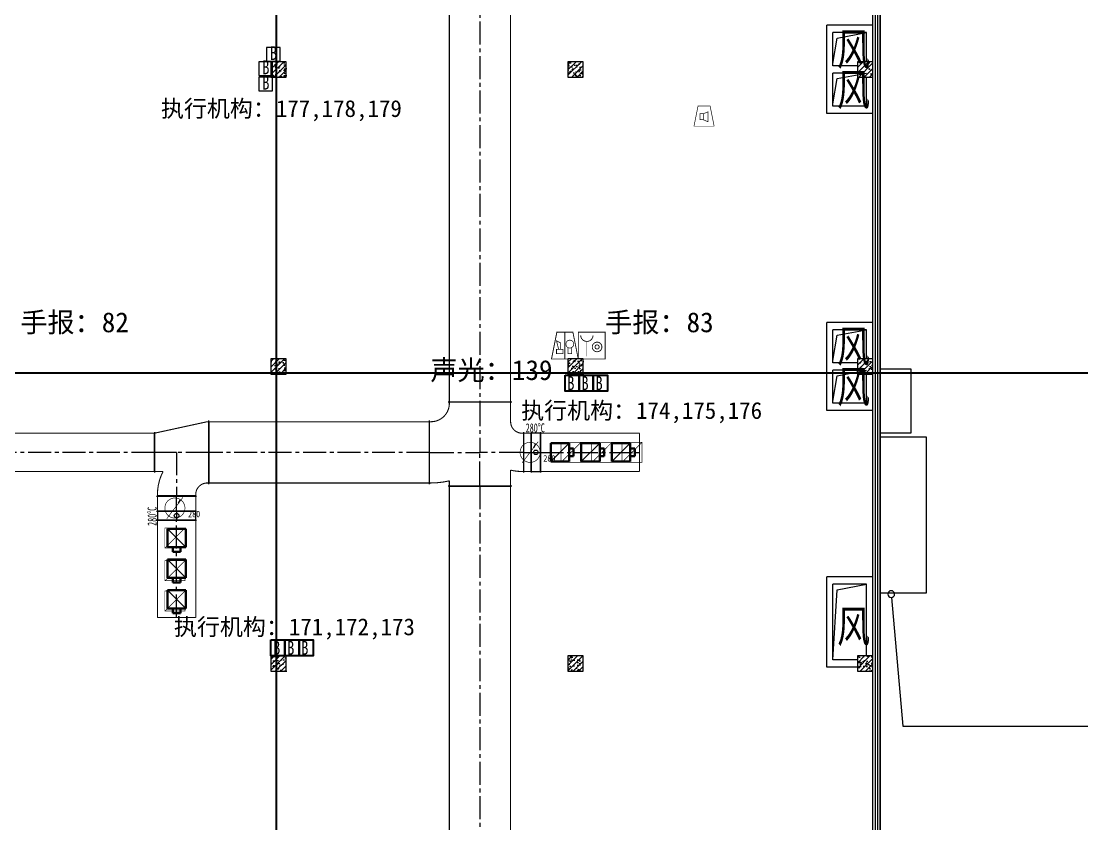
# Model space of a CAD drawing. Header units: millimetres. Extents: x -633009578 to 5705885, y -633235091 to 2571734.
# Drawn here: x 3640719 to 3675345, y 1928770 to 1954972 of the extents above; entities that cross this region are included whole.
import ezdxf

# ---------------------------------------------------------------- set-up
doc = ezdxf.new("R2010")
doc.units = ezdxf.units.MM
doc.header["$LTSCALE"] = 1000
doc.header["$MEASUREMENT"] = 0
doc.linetypes.add('CENTER2', pattern=[1.125, 0.75, -0.125, 0.125, -0.125])
doc.layers.get('0').update_dxf_attribs({"color": 9})
for name, color, linetype in [('000000000000电气', 7, 'Continuous'), ('A-COLUM(柱)', 255, 'Continuous'), ('A-DI-I(索引)', 21, 'Continuous'), ('A-F-AREA(计算)', 5, 'Continuous'), ('A-FLOR(看线)', 8, 'Continuous'), ('A-OTHER(其它)', 192, 'Continuous'), ('A-TEXT(房间)', 243, 'Continuous'), ('A-WALL(墙)', 255, 'Continuous'), ('A-WINDOW（窗）', 4, 'Continuous'), ('DUCT-排烟中心线', 5, 'CENTER2'), ('DUCT-排烟法兰', 4, 'Continuous'), ('DUCT-排烟管', 2, 'Continuous'), ('DUCT-排烟管端线', 4, 'Continuous'), ('DUCT-排烟阀门', 7, 'Continuous'), ('DUCT-排风风口', 7, 'Continuous'), ('HVAC-water Dim-SF', 241, 'Continuous'), ('设备-消防', 3, 'Continuous')]:
    doc.layers.add(name, color=color, linetype=linetype)
doc.styles.add('_TCH', font='simhei.ttf', dxfattribs={"width": 0.75, "bigfont": 'hztxt.shx'})
doc.styles.add('_THVAC_DIM', font='simhei.ttf', dxfattribs={"width": 0.8, "height": 3.5, "bigfont": 'HZTXT'})
doc.styles.add('IDQSTYLE', font='simhei.ttf', dxfattribs={"width": 0.707, "bigfont": 'hztxt.shx'})
doc.styles.add('SF', font='simhei.ttf', dxfattribs={"width": 0.75, "bigfont": '@@@hztxt.shx'})
doc.styles.get("Standard").update_dxf_attribs({"font": 'simhei.ttf', "bigfont": 'hztxt.shx'})
doc.styles.add('宋体', font='simhei.ttf')

# ---------------------------------------------------------------- blocks, each defined once
blk = doc.blocks.new('HC001303')
at = {"color": 0, "linetype": 'Continuous'}
blk.add_line((1.147673841419251, 1.538953517481514), (1.735401947549264, 2.599742189978989), dxfattribs=at)
at = {"color": 0, "linetype": 'Continuous', "const_width": 0.2}
blk.add_lwpolyline([(-2.500110713345594, -3.281016827298258), (2.47847216535268, 3.297393019579605)], dxfattribs=at)
blk.add_lwpolyline([(2.673745217742495e-14, -3.125, 0.1989123673796571), (2.209708691207992, -2.209708691207937, 0.1989123673796571), (3.125000000000028, -4.323120637516818e-16, 0.1989123673796568), (2.209708691207993, 2.209708691207993, 0.1989123673796569), (2.841876514387939e-14, 3.125, 0.1989123673796569), (-2.209708691207936, 2.209708691207994, 0.1989123673796568), (-3.124999999999972, 2.10353517373855e-15, 0.1989123673796572), (-2.209708691207937, -2.209708691207936, 0.1989123673796571)], format="xyb", close=True, dxfattribs=at)
at = {"color": 0, "style": 'IDQSTYLE', "width": 0.7}
for tag, p in [('280', (4.109408226946883, -2.854615367737885)), ('PSFHATT', (5.125000010000028, -3.281016827298258))]:
    blk.add_attdef(tag, p, '', height=2, dxfattribs=at)
blk = doc.blocks.new('HC001298')
at = {"color": 0, "linetype": 'Continuous', "const_width": 0.2}
blk.add_lwpolyline([(-3.125, 3.125), (3.125, 3.125), (3.125, -3.125), (-3.125, -3.125)], close=True, dxfattribs=at)
blk.add_lwpolyline([(-3.125, -3.125), (3.125, 3.125)], dxfattribs=at)
at = {"color": 0, "style": 'IDQSTYLE', "width": 0.7}
blk.add_attdef('PSFHATT', (5.125, -3.125), '', height=2.5, dxfattribs=at)
blk = doc.blocks.new('HC001213')
at = {"color": 0, "linetype": 'Continuous', "const_width": 0.2}
blk.add_lwpolyline([(-1.875, 3.125), (1.875, 3.125), (3.125, -3.125), (-3.125, -3.125)], close=True, dxfattribs=at)
for points in [[(-1.293653517016746, 0.7382802506738564), (-0.243653517016746, 0.7382802506738564), (-0.243653517016746, -1.136719749326144), (-1.293653517016746, -1.136719749326144), (-1.293653517016746, 0.7382802506738564)], [(-0.243653517016746, 0.7382802506738564), (1.231346482983254, 1.338280250673856), (1.231346482983254, -1.736719749326144), (-0.243653517016746, -1.136719749326144)]]:
    blk.add_lwpolyline(points, dxfattribs=at)
at = {"color": 0, "style": 'IDQSTYLE', "width": 0.7}
blk.add_attdef('PSFHATT', (5.125, -3.125), '', height=2.5, dxfattribs=at)
blk = doc.blocks.new('HC001212')
at = {"color": 0, "linetype": 'Continuous', "const_width": 0.2}
blk.add_lwpolyline([(-1.875, 3.125), (1.875, 3.125), (3.125, -3.125), (-3.125, -3.125)], close=True, dxfattribs=at)
at = {"color": 0, "linetype": 'Continuous'}
for points, const_width in [([(0, 3.125), (0, -3.125)], 0.2), ([(-1.459485991813081, -0.8805239327332393), (-1.95948599181308, 1.119476067266761), (-0.9594859918130805, 0.619476067266761), (-0.9594859918130805, -0.8805239327332393)], 0.16), ([(-1.959485991813081, -1.880523932733239), (-1.95948599181308, -0.8805239327332393), (-0.4594859918130805, -0.8805239327332393), (-0.4594859918130805, -1.880523932733239), (-1.959485991813081, -1.880523932733239)], 0.16), ([(0.7290485194275803, -0.380523932733239), (0.7290485194281489, -1.880523932733239), (1.569048519428149, -1.880523932733239), (1.569048519430491, -0.380523932733239)], 0.16)]:
    blk.add_lwpolyline(points, dxfattribs=dict(at, const_width=const_width))
at = {"color": 0, "linetype": 'Continuous', "const_width": 0.16}
blk.add_lwpolyline([(1.799048519428144, -0.2905239327332435, 0.1989123673796631), (2.068287334970649, 0.3594760672667566, 0.1989123673796631), (1.799048519428145, 1.009476067266757, 0.1989123673796404), (1.149048519428189, 1.278714882809276, 0.1989123673796654), (0.4990485194281443, 1.009476067266757, 0.198912367379653), (0.2298097038856248, 0.3594760672667572, 0.1989123673796529), (0.4990485194281444, -0.2905239327332433, 0.1989123673796571), (1.14904851942816, -0.5597627482757622, 0.1989123673796488)], format="xyb", close=True, dxfattribs=at)
at = {"color": 0, "style": 'IDQSTYLE', "width": 0.7}
blk.add_attdef('PSFHATT', (5.125, -3.125), '', height=2.5, dxfattribs=at)
blk = doc.blocks.new('HC001208')
at = {"color": 0, "linetype": 'Continuous', "const_width": 0.2}
blk.add_lwpolyline([(-3.125, 3.125), (3.125, 3.125), (3.125, -3.125), (-3.125, -3.125)], close=True, dxfattribs=at)
blk.add_lwpolyline([(-2.560875308812533, 2.421549273106315, 0.198912367379651), (-2.13910907372117, 1.40331550819771, 0.1989123673796632), (-1.120875308812534, 0.9815492731063138, 0.1989123673796561), (-0.1026415439039181, 1.403315508197666, 0.1989123673796525), (0.3191246911874668, 2.421549273106313)], format="xyb", dxfattribs=at)
at = {"color": 0, "linetype": 'Continuous', "const_width": 0.128}
blk.add_lwpolyline([(-1.120875308812544, 0.9815492731063138), (-1.120875308812535, -2.518826738720627)], dxfattribs=at)
at = {"color": 0, "linetype": 'Continuous', "const_width": 0.2}
for points in [[(2.383210274305692, -0.3093507400644881, 0.9999999999999997), (0.1432102743056918, -0.3093507400644877, 0.9999999999999999)], [(0.7832102743056915, -0.3093507400644884, 0.9999999999999994), (1.743210274305692, -0.3093507400644881, 0.9999999999999994)]]:
    blk.add_lwpolyline(points, format="xyb", close=True, dxfattribs=at)
at = {"color": 0, "style": 'IDQSTYLE', "width": 0.7}
blk.add_attdef('PSFHATT', (5.125, -3.125), '', height=2.5, dxfattribs=at)
blk = doc.blocks.new('$TCHSYS$WIN2D')
for p, q in [((-0.5, 0.5), (0.5, 0.5)), ((-0.5, 0.5), (-0.4999999999999999, -0.5)), ((0.5, 0.5), (0.4999999999999998, -0.5)), ((0.5, 0.1666666666666666), (-0.5, 0.1666666666666666)), ((0.5, -0.1666666666666667), (-0.5, -0.1666666666666667)), ((-0.4999999999999999, -0.5), (0.5, -0.5))]:
    blk.add_line(p, q)
blk = doc.blocks.new('_FZH')
h = blk.add_hatch()
h.set_pattern_fill('钢筋混凝土', color=256, scale=0.1, style=0)
h.set_pattern_definition([(45, (0, 0), (-0.1767766952966369, 0.1767766952966369), []), (50, (0, 0), (0.7172601826007535, -0.06275213498259512), [0.07500000000000001, -0.8250000000000001]), (355, (0, 0), (-0.138751333613, 0.7521921337000119), [0.06, -0.66]), (100.4514, (0.05977168000000001, -0.00522934), (0.5785093817140216, 0.6894395420609536), [0.06374019, -0.701142112]), (46.1842, (0, 0.2), (1.067241048625645, -0.1655190143290181), [0.1125, -1.2375]), (96.6356, (0.088936745, 0.186206693), (0.9346627055487033, 0.9741178709004418), [0.095610288, -1.051713]), (351.1842, (0, 0.2), (0.9346619451336272, 0.9741186009253247), [0.09000000000000001, -0.9900000000000001]), (21, (0.1, 0.15), (0.5969070521184617, -0.4026188906653388), [0.07500000000000001, -0.8250000000000001]), (326, (0.1, 0.15), (0.2433153319215824, 0.7251500450468529), [0.06, -0.66]), (71.4514, (0.149742233, 0.116448394), (0.84022262858149, 0.3225304967099524), [0.06374019, -0.701142112]), (37.50000000000001, (0, 0), (0.01215985531729062, 0.3328938538313115), [0, -0.652, 0, -0.67, 0, -0.6625000000000001]), (7.499999999999999, (0, 0), (0.2630695374421486, 0.3944117118823603), [0, -0.382, 0, -0.637, 0, -0.2525]), (-32.5, (-0.223, 0), (0.533822436172409, -0.02255487173437976), [0, -0.25, 0, -0.78, 0, -1.035]), (-42.5, (-0.323, 0), (0.5831861693423862, 0.1001049823323177), [0, -0.325, 0, -0.518, 0, -0.735])])
h.paths.add_polyline_path([(-0.5, -0.5), (0.5, -0.5), (0.5, 0.5), (-0.5, 0.5)])
blk.add_lwpolyline([(-0.5, -0.5), (0.5, -0.5), (0.5, 0.5), (-0.5, 0.5)], close=True)
blk = doc.blocks.new('00000594Cent')
at = {"lineweight": -2}
blk.add_line((-218.75, 1.4210854715202e-14), (218.75, 1.4210854715202e-14), dxfattribs=at)
at = {"color": 0, "linetype": 'ByBlock', "lineweight": -2}
blk.add_circle((0, 1.4210854715202e-14), 125, dxfattribs=at)
blk = doc.blocks.new('00000594Body')
at = {"color": 0, "linetype": 'ByBlock', "lineweight": -2}
for p, q in [((-250, -500), (-249.9999999999964, 500)), ((250, 500), (-250, 500)), ((250, -500), (250.0000000000036, 500)), ((-250, -500), (250, -500))]:
    blk.add_line(p, q, dxfattribs=at)
blk = doc.blocks.new('$风口$00000116')
blk.add_line((-100, 100), (100, -100))
at = {"lineweight": 40}
for p, q in [((100, 100), (-100, 100)), ((-100, 100), (-100, -100)), ((100, -100), (100, 100)), ((-100, -100), (100, -100)), ((-41.83000000000175, -100), (-41.83000000000175, -148.9999999999982)), ((41.83000000000175, -148.9999999999982), (41.83000000000175, -100)), ((-41.83000000000175, -148.9999999999982), (41.83000000000175, -148.9999999999982))]:
    blk.add_line(p, q, dxfattribs=at)

msp = doc.modelspace()

# ---------------------------------------------------------------- linework, layer by layer
at = {"layer": '000000000000电气', "color": 2, "lineweight": 35}
for p, q in [((3649040.460516832, 1956643.171014785), (3649040.460516832, 1937048.269348574)), ((3587382.042289505, 1943487.510883049), (3643368.472402802, 1943487.510883049)), ((3643368.472402802, 1943487.510883049), (3695218.583319408, 1943487.510883049)), ((3649040.460516832, 1937048.269348574), (3649040.460516832, 1916607.073526755))]:
    msp.add_line(p, q, dxfattribs=at)
at = {"layer": '000000000000电气', "color": 1, "lineweight": 35}
for points in [[(3658476.401898277, 1943420.100057472), (3658936.739924071, 1943420.100057472), (3658936.739924071, 1942891.757550595), (3658476.401898277, 1942891.757550595)], [(3658936.739924071, 1943420.100057472), (3659397.077949865, 1943420.100057472), (3659397.077949865, 1942891.757550595), (3658936.739924071, 1942891.757550595)], [(3659397.077949865, 1943420.100057472), (3659857.41597566, 1943420.100057472), (3659857.41597566, 1942891.757550595), (3659397.077949865, 1942891.757550595)], [(3648869.994031749, 1934777.939429302), (3649330.332057543, 1934777.939429302), (3649330.332057543, 1934249.596922424), (3648869.994031749, 1934249.596922424)], [(3649330.332057543, 1934777.939429302), (3649790.670083337, 1934777.939429302), (3649790.670083337, 1934249.596922424), (3649330.332057543, 1934249.596922424)], [(3649790.670083337, 1934777.939429302), (3650251.008109132, 1934777.939429302), (3650251.008109132, 1934249.596922424), (3649790.670083337, 1934249.596922424)]]:
    msp.add_lwpolyline(points, close=True, dxfattribs=at)
at = {"layer": 'A-DI-I(索引)'}
for p, q in [((3669133.455249781, 1936157.332845113), (3669503.242135467, 1931961.708701128)), ((3669503.242135467, 1931961.708701128), (3675758.305748872, 1931961.708701128))]:
    msp.add_line(p, q, dxfattribs=at)
msp.add_lwpolyline([(3669235.1659977, 1936268.402285301, 1), (3669012.1659977, 1936268.402285301, 1)], format="xyb", close=True, dxfattribs=at)
msp.add_circle((3669133.455249781, 1936157.332845113), 0, dxfattribs=at)
at = {"layer": 'A-F-AREA(计算)'}
msp.add_lwpolyline([(3534479.971570265, 1991839.59697076), (3668759.971570265, 1991839.59697076), (3668759.971570265, 1855759.59697076), (3534479.971570265, 1855759.59697076)], close=True, dxfattribs=at)
at = {"layer": 'A-FLOR(看线)'}
for points in [[(3668759.994031749, 1943624.596922424), (3669759.994031749, 1943624.596922424), (3669759.994031749, 1941524.596922424), (3668759.994031749, 1941524.596922424)], [(3668759.994031749, 1941399.596922421), (3670259.994031748, 1941399.596922421), (3670259.99403175, 1936299.596922421), (3668759.994031751, 1936299.596922421)]]:
    msp.add_lwpolyline(points, dxfattribs=at)
at = {"layer": 'A-OTHER(其它)'}
for points in [[(3667218.048661094, 1953589.594969341), (3667359.220551669, 1954419.605392371), (3668319.994031637, 1954599.596922347)], [(3667218.048661026, 1952269.587156897), (3667359.220551601, 1953099.597579927), (3668319.994031569, 1953279.589109903)], [(3667218.048660723, 1943889.594969754), (3667359.220551298, 1944719.605392784), (3668319.994031266, 1944899.596922761)], [(3667218.048661106, 1942569.587156935), (3667359.220551681, 1943399.597579965), (3668319.994031649, 1943579.589109941)], [(3667218.048659693, 1934119.58910997), (3667359.220551669, 1936409.605392319), (3668319.994031637, 1936589.596922296)]]:
    msp.add_lwpolyline(points, dxfattribs=at)
at = {"layer": 'A-WALL(墙)'}
for p, q in [((3667019.994031749, 1953399.589109926), (3667019.994031459, 1954839.596922713)), ((3668519.994031628, 1954839.596922713), (3667019.994031459, 1954839.596922713)), ((3668519.994031722, 1953649.596922453), (3668519.994031628, 1954839.596922713)), ((3667219.99403183, 1953519.589110269), (3667219.99403183, 1954599.596922347)), ((3668319.994032007, 1954599.596922347), (3667219.99403183, 1954599.596922347)), ((3668319.994031786, 1953649.596922453), (3668319.994032007, 1954599.596922347)), ((3667019.994031842, 1951959.59692246), (3667019.994031749, 1953399.589109926)), ((3668019.994031977, 1953519.589110277), (3667219.99403183, 1953519.589110269)), ((3668019.994031977, 1953279.589109899), (3667219.994031842, 1953279.589109903)), ((3667219.994031842, 1952199.59692245), (3667219.994031842, 1953279.589109903)), ((3668319.994031661, 1952199.59692245), (3668319.994031749, 1953149.596922453)), ((3668519.99403204, 1951959.59692246), (3668519.994031999, 1953149.596922453)), ((3668519.99403204, 1951959.59692246), (3667019.994031842, 1951959.59692246)), ((3668319.994031661, 1952199.59692245), (3667219.994031842, 1952199.59692245)), ((3667019.994031749, 1943699.589109926), (3667019.99403183, 1945139.596922375)), ((3668519.994031628, 1945139.596922375), (3667019.99403183, 1945139.596922375)), ((3668519.994032096, 1943949.596922453), (3668519.994031628, 1945139.596922375)), ((3667219.994031459, 1943819.589109931), (3667219.994031459, 1944899.596922761)), ((3668319.994032007, 1944899.596922761), (3667219.994031459, 1944899.596922761)), ((3668319.994031969, 1943949.596922453), (3668319.994032007, 1944899.596922761)), ((3667019.994031842, 1942259.596922498), (3667019.994031749, 1943699.589109926)), ((3668019.994031, 1943819.589109745), (3667219.994031459, 1943819.589109931)), ((3668019.994031, 1943579.589109641), (3667219.994031842, 1943579.589109941)), ((3667219.994031842, 1942499.596922487), (3667219.994031842, 1943579.589109941)), ((3668319.994031661, 1942499.596922487), (3668319.994031749, 1943449.596922453)), ((3668519.994031671, 1942259.596922498), (3668519.994031796, 1943449.596922453)), ((3668519.994031671, 1942259.596922498), (3667019.994031842, 1942259.596922498)), ((3668319.994031661, 1942499.596922487), (3667219.994031842, 1942499.596922487)), ((3667019.994031848, 1933879.589109979), (3667019.994031848, 1936829.596922354)), ((3668519.994031928, 1936829.596922353), (3667019.994031848, 1936829.596922354)), ((3668519.994032026, 1934249.596922453), (3668519.994031928, 1936829.596922353)), ((3667219.994031668, 1934119.589109969), (3667219.994031668, 1936589.596922364)), ((3668319.994031752, 1936589.596922364), (3667219.994031668, 1936589.596922364)), ((3668319.994031591, 1934249.596922453), (3668319.994031752, 1936589.596922364)), ((3668019.994031977, 1933879.58910995), (3667019.994031848, 1933879.589109979)), ((3668019.994031976, 1934119.589109842), (3667219.994031668, 1934119.589109969))]:
    msp.add_line(p, q, dxfattribs=at)
at = {"layer": 'DUCT-排烟中心线', "color": 8}
for p, q in [((3655697.016134658, 1959457.450743282), (3655697.016134658, 1942546.509572703)), ((3655697.016134658, 1942546.309572703), (3655697.016134658, 1942496.309572703)), ((3655697.016134658, 1942496.309572703), (3655697.016134658, 1940896.309572703)), ((3645066.579324943, 1940896.309572703), (3627753.20233588, 1940896.309572703)), ((3645791.779324943, 1940896.309572703), (3645066.779324943, 1940896.309572703)), ((3646841.779324943, 1940896.309572703), (3645791.779324943, 1940896.309572703)), ((3645791.779324943, 1940896.309572703), (3645791.779324943, 1939471.309572703)), ((3654046.816134658, 1940896.309572703), (3646841.979324943, 1940896.309572703)), ((3654047.016134658, 1940896.309572703), (3654097.016134658, 1940896.309572703)), ((3654097.016134658, 1940896.309572703), (3655697.016134658, 1940896.309572703)), ((3657072.016134658, 1940896.309572703), (3655697.016134658, 1940896.309572703)), ((3655697.016134658, 1939846.309572703), (3655697.016134658, 1940896.309572703)), ((3657122.016134658, 1940896.309572703), (3657072.016134658, 1940896.309572703)), ((3657122.216134659, 1940896.309572703), (3657370.741068215, 1940896.309572703)), ((3657671.141068214, 1940896.309572703), (3660905.875670786, 1940896.309572703)), ((3655697.016134658, 1939796.309572703), (3655697.016134658, 1939846.309572703)), ((3655697.016134658, 1939796.109572703), (3655697.016134658, 1923946.571924397)), ((3645791.779324943, 1938978.049782496), (3645791.779324943, 1939471.109572703)), ((3645791.779324943, 1935503.519902685), (3645791.779324943, 1938677.649782497))]:
    msp.add_line(p, q, dxfattribs=at)
at = {"layer": 'DUCT-排烟法兰', "color": 8}
for p, q in [((3654657.016134658, 1942546.409572703), (3656737.016134658, 1942546.409572703)), ((3646841.879324942, 1939856.309572703), (3646841.879324942, 1941936.309572703)), ((3654046.916134659, 1939856.309572703), (3654046.916134659, 1941936.309572703)), ((3645066.679324942, 1941551.309572703), (3645066.679324942, 1940241.309572703)), ((3657122.116134658, 1941551.309572703), (3657122.116134658, 1940241.309572703)), ((3657370.841068214, 1941551.309572703), (3657370.841068214, 1940241.309572703)), ((3657671.041068214, 1941551.309572703), (3657671.041068214, 1940241.309572703)), ((3656737.016134658, 1939796.209572703), (3654657.016134658, 1939796.209572703)), ((3645136.779324943, 1939471.209572703), (3646446.779324943, 1939471.209572703)), ((3645136.779324943, 1938977.949782497), (3646446.779324943, 1938977.949782497)), ((3645136.779324943, 1938677.749782496), (3646446.779324943, 1938677.749782496))]:
    msp.add_line(p, q, dxfattribs=at)
at = {"layer": 'DUCT-排烟管', "color": 8, "const_width": 35}
for points in [[(3654697.016134658, 1959457.450743282), (3654697.016134658, 1942546.509572703)], [(3656697.016134658, 1942546.509572703), (3656697.016134658, 1959457.450743282)], [(3654697.016134658, 1942496.309572703), (3654697.016134658, 1942546.309572703)], [(3656697.016134658, 1942546.309572703), (3656697.016134658, 1941896.309572703)], [(3645066.779324943, 1941521.309572703), (3646791.779324943, 1941896.309572703)], [(3646791.779324943, 1941896.309572703), (3646841.779324943, 1941896.309572703)], [(3654046.816134658, 1941896.309572703), (3646841.979324943, 1941896.309572703)], [(3654047.016134658, 1941896.309572703), (3654097.016134658, 1941896.309572703)], [(3645066.579324943, 1941521.309572703), (3627753.20233588, 1941521.309572703)], [(3657072.016134658, 1941521.309572703), (3657122.016134658, 1941521.309572703)], [(3657370.741068215, 1941521.309572703), (3657122.216134659, 1941521.309572703)], [(3657370.941068214, 1941521.309572703), (3657670.941068214, 1941521.309572703)], [(3660905.875670786, 1941521.309572703), (3657671.141068214, 1941521.309572703)], [(3660905.875670786, 1940271.309572703), (3660905.875670786, 1941521.309572703)], [(3627753.20233588, 1940271.309572703), (3645066.579324943, 1940271.309572703)], [(3645350.209000608, 1940271.309572703), (3645066.779324943, 1940271.309572703)], [(3656697.016134658, 1940315.170742619), (3656697.016134658, 1939846.309572703)], [(3657122.016134658, 1940271.309572703), (3657072.016134658, 1940271.309572703)], [(3657122.216134659, 1940271.309572703), (3657370.741068215, 1940271.309572703)], [(3657670.941068214, 1940271.309572703), (3657370.941068214, 1940271.309572703)], [(3657671.141068214, 1940271.309572703), (3660905.875670786, 1940271.309572703)], [(3646841.779324943, 1939896.309572703), (3646791.779324943, 1939896.309572703)], [(3646841.979324943, 1939896.309572703), (3654046.816134658, 1939896.309572703)], [(3654097.016134658, 1939896.309572703), (3654047.016134658, 1939896.309572703)], [(3654697.016134658, 1939846.309572703), (3654697.016134658, 1939966.487444568)], [(3654697.016134658, 1939796.309572703), (3654697.016134658, 1939846.309572703)], [(3654697.016134658, 1939796.109572703), (3654697.016134658, 1923946.571924397)], [(3656697.016134658, 1939846.309572703), (3656697.016134658, 1939796.309572703)], [(3656697.016134658, 1923946.571924397), (3656697.016134658, 1939796.109572703)], [(3645166.779324943, 1939471.309572703), (3645166.779324943, 1939521.309572703)], [(3645166.779324943, 1939471.109572703), (3645166.779324943, 1938978.049782496)], [(3646416.779324943, 1939521.309572703), (3646416.779324943, 1939471.309572703)], [(3646416.779324943, 1938978.049782496), (3646416.779324943, 1939471.109572703)], [(3645166.779324943, 1938677.849782496), (3645166.779324943, 1938977.849782496)], [(3646416.779324943, 1938977.849782496), (3646416.779324943, 1938677.849782496)], [(3645166.779324943, 1938677.649782497), (3645166.779324943, 1935503.519902685)], [(3646416.779324943, 1935503.519902685), (3646416.779324943, 1938677.649782497)], [(3645166.779324943, 1935503.519902685), (3646416.779324943, 1935503.519902685)]]:
    msp.add_lwpolyline(points, dxfattribs=at)
for points in [[(3654097.016134658, 1941896.309572703, 0.4142135623733224), (3654697.016134658, 1942496.309572703)], [(3656697.016134658, 1941896.309572703, 0.4142135623727313), (3657072.016134658, 1941521.309572703)], [(3645350.209000608, 1940271.309572703, 0.1205105108332361), (3645166.779324943, 1939521.309572703)], [(3656697.016134658, 1940315.170742619, 0.05828290405801686), (3657072.016134658, 1940271.309572703)], [(3646791.779324943, 1939896.309572703, 0.414213562373095), (3646416.779324943, 1939521.309572703)], [(3654097.016134658, 1939896.309572703, 0.05828290405762875), (3654697.016134658, 1939966.487444568)]]:
    msp.add_lwpolyline(points, format="xyb", dxfattribs=at)
at = {"layer": 'DUCT-排烟管端线', "color": 8}
for p, q in [((3654697.016134658, 1942546.509572703), (3656697.016134658, 1942546.509572703)), ((3654697.016134658, 1942546.309572703), (3656697.016134658, 1942546.309572703)), ((3646841.779324943, 1941896.309572703), (3646841.779324943, 1939896.309572703)), ((3646841.979324943, 1941896.309572703), (3646841.979324943, 1939896.309572703)), ((3654046.816134658, 1939896.309572703), (3654046.816134658, 1941896.309572703)), ((3654047.016134658, 1939896.309572703), (3654047.016134658, 1941896.309572703)), ((3645066.579324943, 1940271.309572703), (3645066.579324943, 1941521.309572703)), ((3645066.779324943, 1940271.309572703), (3645066.779324943, 1941521.309572703)), ((3657122.016134658, 1941521.309572703), (3657122.016134658, 1940271.309572703)), ((3657122.216134659, 1941521.309572703), (3657122.216134659, 1940271.309572703)), ((3657370.741068215, 1940271.309572703), (3657370.741068215, 1941521.309572703)), ((3657370.941068214, 1941521.309572703), (3657370.941068214, 1940271.309572703)), ((3657670.941068214, 1941521.309572703), (3657670.941068214, 1940271.309572703)), ((3657671.141068214, 1941521.309572703), (3657671.141068214, 1940271.309572703)), ((3654697.016134658, 1939796.309572703), (3656697.016134658, 1939796.309572703)), ((3656697.016134658, 1939796.109572703), (3654697.016134658, 1939796.109572703)), ((3646416.779324943, 1939471.309572703), (3645166.779324943, 1939471.309572703)), ((3646416.779324943, 1939471.109572703), (3645166.779324943, 1939471.109572703)), ((3645166.779324943, 1938978.049782496), (3646416.779324943, 1938978.049782496)), ((3646416.779324943, 1938977.849782496), (3645166.779324943, 1938977.849782496)), ((3646416.779324943, 1938677.849782496), (3645166.779324943, 1938677.849782496)), ((3646416.779324943, 1938677.649782497), (3645166.779324943, 1938677.649782497))]:
    msp.add_line(p, q, dxfattribs=at)
at = {"layer": 'HVAC-water Dim-SF', "color": 8, "linetype": 'Continuous'}
for points in [[(3649175.645922975, 1954115.256204122), (3648725.645922975, 1954115.256204122), (3648725.645922975, 1953665.256204122), (3649175.645922975, 1953665.256204122)], [(3648925.645922975, 1953649.596922419), (3648475.645922975, 1953649.596922419), (3648475.645922975, 1953199.596922419), (3648925.645922975, 1953199.596922419)], [(3648925.645922975, 1953149.596922419), (3648475.645922975, 1953149.596922419), (3648475.645922975, 1952699.596922419), (3648925.645922975, 1952699.596922419)]]:
    msp.add_lwpolyline(points, close=True, dxfattribs=at)

# ---------------------------------------------------------------- block references
at = {"layer": 'A-COLUM(柱)', "xscale": 500, "yscale": 500, "zscale": 500}
for p in [(3649119.994031749, 1953399.596922424), (3658819.994031749, 1953399.596922424), (3668269.994031749, 1953399.596922424), (3649119.994031749, 1943699.596922424), (3658819.994031749, 1943699.596922424), (3668269.994031749, 1943699.596922424), (3649119.994031749, 1933999.596922424), (3658819.994031749, 1933999.596922424), (3668269.994031749, 1933999.596922424)]:
    msp.add_blockref('_FZH', p, dxfattribs=at)
at = {"layer": 'A-WINDOW（窗）', "extrusion": (0, 0, -1), "xscale": -36000, "yscale": 240, "zscale": 36000, "rotation": 270}
msp.add_blockref('$TCHSYS$WIN2D', (-3668639.994031749, 1943299.596922424), dxfattribs=at)
at = {"layer": 'DUCT-排烟阀门', "color": 8, "xscale": 0.6}
for name, yscale in [('00000594Body', 1.25), ('00000594Cent', 0.6)]:
    msp.add_blockref(name, (3657520.941068214, 1940896.309572703, 3000), dxfattribs=dict(at, yscale=yscale))
at = {"layer": 'DUCT-排烟阀门', "color": 8, "xscale": 0.6, "rotation": 270}
for name, yscale in [('00000594Body', 1.25), ('00000594Cent', 0.6)]:
    msp.add_blockref(name, (3645791.779324943, 1938827.849782496, 3000), dxfattribs=dict(at, yscale=yscale))
at = {"layer": 'DUCT-排风风口', "color": 8, "xscale": 3, "yscale": 3, "rotation": 90}
for p in [(3658305.230683873, 1940896.309572703, 2600), (3659305.230683873, 1940896.309572703, 2600), (3660305.230683873, 1940896.309572703, 2600)]:
    msp.add_blockref('$风口$00000116', p, dxfattribs=at)
at = {"layer": 'DUCT-排风风口', "color": 8, "xscale": 3, "yscale": 3}
for p in [(3645791.779324943, 1938096.961077845, 2600), (3645791.779324943, 1937096.961077845, 2600), (3645791.779324943, 1936096.961077845, 2600)]:
    msp.add_blockref('$风口$00000116', p, dxfattribs=at)
at = {"layer": '设备-消防'}
for name, p, xscale, yscale, zscale in [('HC001213', (3663012.633478383, 1951873.030681708), 105, 105, 105), ('HC001212', (3658469.015711609, 1944380.5), 140, 140, 140), ('HC001208', (3659344.015711609, 1944380.5), 140, 140, 140), ('HC001298', (3658665.5, 1940896.309572697, 3000), 105, 105, 105), ('HC001298', (3659676, 1940896.309572697, 3000), 105, 105, 105), ('HC001298', (3660659, 1940896.309572697, 3000), 105, 105, 105), ('HC001298', (3645736.127433717, 1938096.961077839, 2600), 105, 105, 105), ('HC001298', (3645736.127433717, 1937032, 2600), 105, 105, 105), ('HC001298', (3645736.127433717, 1936040, 2600), 105, 105, 105)]:
    msp.add_blockref(name, p, dxfattribs=dict(at, xscale=xscale, yscale=yscale, zscale=zscale))
ref = msp.add_blockref('HC001303', (3657334.039177001, 1940896.309572697, 3000), dxfattribs=dict(at, xscale=105, yscale=105, zscale=105))
ref.add_attrib('280', '280', (3657765.52704083, 1940596.574959084, 3000), dxfattribs={"layer": '0', "color": 0, "height": 210, "width": 0.8})
ref = msp.add_blockref('HC001303', (3645736.127433717, 1939078.049782515), dxfattribs=dict(at, xscale=105, yscale=105, zscale=105))
ref.add_attrib('280', '280', (3646167.615297547, 1938778.315168902), dxfattribs={"layer": '0', "color": 0, "height": 210, "width": 0.8})

# ---------------------------------------------------------------- texts
at = {"layer": '000000000000电气', "color": 20, "lineweight": 35, "true_color": 0xff5500, "style": '宋体'}
for s, p in [('执行机构：177,178,179', (3645279.933130952, 1951845.986665818)), ('执行机构：174,175,176', (3657041.311831894, 1941988.62113049)), ('执行机构：171,172,173', (3645705.423130952, 1934925.245282074))]:
    msp.add_text(s, height=550, dxfattribs=at).set_placement(p)
at = {"layer": '000000000000电气', "color": 2, "lineweight": 35, "style": '宋体'}
for s, p in [('手报：82', (3640689.515711609, 1944818)), ('手报：83', (3659781.515711609, 1944818))]:
    msp.add_text(s, height=650, dxfattribs=at).set_placement(p)
at = {"layer": '000000000000电气', "color": 5, "lineweight": 35, "style": '宋体'}
msp.add_text('声光：139', height=650, dxfattribs=at).set_placement((3654078.618569352, 1943257.679300892))
at = {"layer": 'A-TEXT(房间)', "style": '_TCH', "width": 0.75}
for p in [(3667356.67174556, 1953536.995188624), (3667356.671745493, 1952216.987376181), (3667356.67174519, 1943836.995189038), (3667356.671745572, 1942516.987376219), (3667356.67174556, 1934691.495188573)]:
    msp.add_text('风', height=1050, dxfattribs=at).set_placement(p)
at = {"layer": 'DUCT-排烟阀门', "color": 8, "style": '_THVAC_DIM', "width": 0.5647058823529412}
msp.add_text('280%%dC', height=297.5, dxfattribs=at).set_placement((3657188.941068214, 1941546.309572703, 3000))
msp.add_text('280%%dC', height=297.5, rotation=90, dxfattribs=at).set_placement((3645141.779324942, 1938495.849782496, 3000))
at = {"layer": 'HVAC-water Dim-SF', "color": 8, "linetype": 'Continuous', "style": 'SF', "width": 0.75}
for p in [(3648842.553635539, 1953706.130416889, 5600), (3648592.553635539, 1953240.471135186, 5600), (3648592.553635539, 1952740.471135186, 5600)]:
    msp.add_text('B', height=450, dxfattribs=at).set_placement(p)
at = {"layer": 'HVAC-water Dim-SF', "linetype": 'Continuous', "style": 'SF', "width": 0.75}
for p in [(3658551.287562096, 1942930.254210891, 5600), (3659011.625587891, 1942930.254210891, 5600), (3659471.963613685, 1942930.254210891, 5600), (3648944.879695569, 1934288.09358272, 5600), (3649405.217721363, 1934288.09358272, 5600), (3649865.555747157, 1934288.09358272, 5600)]:
    msp.add_text('B', height=450, dxfattribs=at).set_placement(p)

doc.saveas('drawing.dxf')
